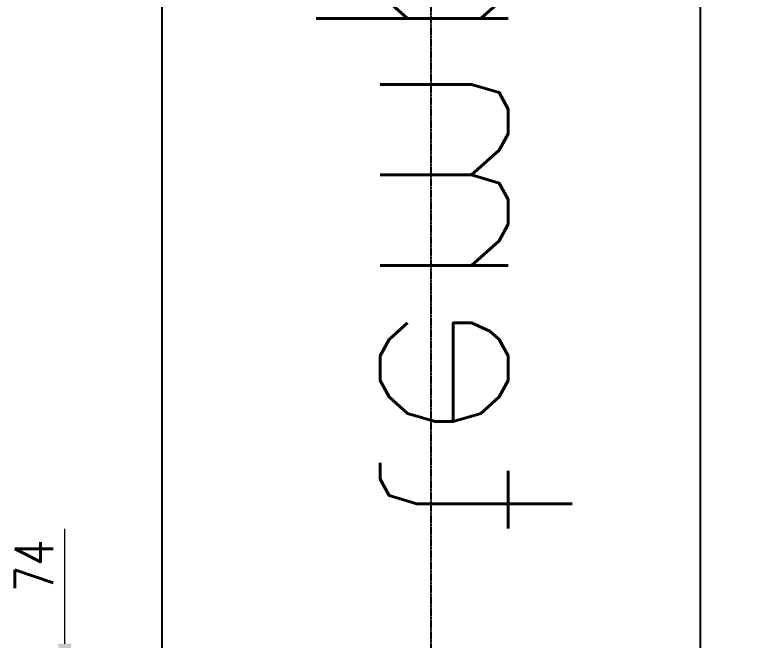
# Model space of a CAD drawing. Header units: millimetres. Extents: x -32759 to 129432, y 390 to 54305.
# Drawn here: x 20170 to 21442, y 26973 to 28050 of the extents above; entities that cross this region are included whole.
import ezdxf

# ---------------------------------------------------------------- set-up
doc = ezdxf.new("R2010")
doc.units = ezdxf.units.MM
for name, pattern in [('CENTER', [2, 1.25, -0.25, 0.25, -0.25]), ('HIDDEN', [0.375, 0.25, -0.125]), ('HIDDEN1', [1.5, 1, -0.5])]:
    doc.linetypes.add(name, pattern=pattern)
for name, color, linetype in [('01b', 30, 'Continuous'), ('01d', 211, 'Continuous'), ('08a', 11, 'Continuous'), ('CL', 1, 'CENTER'), ('HL', 2, 'HIDDEN')]:
    doc.layers.add(name, color=color, linetype=linetype)
doc.layers.add('_BODY', color=7, linetype='Continuous', lineweight=13)
doc.styles.add('ROAMNS', font='romans.shx', dxfattribs={"width": 0.8, "bigfont": 'whgtxt.shx'})
doc.styles.add('한글', font='romans.shx', dxfattribs={"height": 4, "bigfont": 'whgtxt.shx'})
doc.dimstyles.new('20 작은 한덕_도면칫수', dxfattribs={"dimscale": 20, "dimtxt": 3.3, "dimasz": 3.5, "dimexe": 0.65, "dimexo": 1.25, "dimgap": 1, "dimtad": 1, "dimdec": 0, "dimdsep": 46, "dimtxsty": 'ROAMNS', "dimcen": 0, "dimclrd": 7, "dimclre": 7, "dimclrt": 2, "dimadec": 0, "dimazin": 2, "dimtp": 0.1, "dimtm": 0.1, "dimtfac": 0.71, "dimtdec": 0, "dimtmove": 0, "dimatfit": 3, "dimfxl": 1, "dimlwd": -1, "dimlwe": -1, "dimarcsym": 1})

# ---------------------------------------------------------------- blocks, each defined once
blk = doc.blocks.new('*D1459')
at = {"color": 7, "linetype": 'ByBlock', "transparency": 16777216}
for p, q in [((268599.7, 139686.9), (268599.7, 139884.9)), ((268741.9, 139616.9), (268586.7, 139616.9)), ((268599.7, 139542.8), (268599.7, 139616.9)), ((268735.5, 139542.8), (268586.7, 139542.8)), ((268599.7, 139472.8), (268599.7, 139402.8))]:
    blk.add_line(p, q, dxfattribs=at)
at = {"color": 7, "transparency": 16777216}
for points in [[(268588, 139686.9), (268611.4, 139686.9), (268599.7, 139616.9)], [(268588, 139472.8), (268611.4, 139472.8), (268599.7, 139542.8)]]:
    blk.add_solid(points, dxfattribs=at)
at = {"layer": 'Defpoints', "color": 0, "transparency": 16777216}
for p in [(268599.7, 139616.9), (268766.9, 139616.9), (268760.5, 139542.8)]:
    blk.add_point(p, dxfattribs=at)
at = {"color": 2, "transparency": 16777216, "insert": (268546.7, 139820.9), "char_height": 66, "attachment_point": 5, "rotation": 90, "style": 'ROAMNS'}
blk.add_mtext('74', dxfattribs=at)
blk = doc.blocks.new('MNBFDHFDHDFGGD')
at = {"ltscale": 0.5}
for p, q in [((131133.3, 4815.8), (131373.3, 4815.8)), ((131133.3, 4790.8), (131133.3, 4815.8)), ((131158.3, 4790.8), (131158.3, 4815.8)), ((131348.3, 4790.8), (131348.3, 4815.8)), ((131373.3, 4790.8), (131373.3, 4815.8)), ((131133.3, 4790.8), (131373.3, 4790.8))]:
    blk.add_line(p, q, dxfattribs=at)
at = {"layer": 'HL', "ltscale": 3}
for p, q in [((131160.3, 4790.8), (131160.3, 4815.8)), ((131346.3, 4790.8), (131346.3, 4815.8))]:
    blk.add_line(p, q, dxfattribs=at)
blk = doc.blocks.new('A$C689243D9')
at = {"ltscale": 0.5}
for p, q in [((0, 128), (0, 0)), ((2, 128), (0, 128)), ((2, 128), (126, 128)), ((1404, 128), (126, 128)), ((1404, 0), (1404, 128)), ((1404, 0), (0, 0))]:
    blk.add_line(p, q, dxfattribs=at)
at = {"color": 2, "linetype": 'HIDDEN1', "ltscale": 0.5}
for p, q in [((2, 128), (2, 2)), ((126, 128), (126, 126)), ((1404, 126), (126, 126)), ((1404, 2), (2, 2))]:
    blk.add_line(p, q, dxfattribs=at)
blk.add_blockref('MNBFDHFDHDFGGD', (-130931.3, -4738.3))
at = {"xscale": -1}
blk.add_blockref('MNBFDHFDHDFGGD', (132335.3, -4738.3), dxfattribs=at)
blk = doc.blocks.new('A$C6E1E00F2')
at = {"ltscale": 0.5}
for p, q in [((0, 676.2), (0, 0)), ((0, 676.2), (128, 676.2)), ((128, 676.2), (128, 0)), ((0, 0), (128, 0))]:
    blk.add_line(p, q, dxfattribs=at)
at = {"color": 2, "linetype": 'HIDDEN1', "ltscale": 0.5}
for p, q in [((2, 676.2), (2, 0)), ((126, 676.2), (126, 0))]:
    blk.add_line(p, q, dxfattribs=at)
at = {"rotation": 90}
blk.add_blockref('MNBFDHFDHDFGGD', (4867.3, -130915.2), dxfattribs=at)
blk = doc.blocks.new('tyjurer')
at = {"layer": 'CL', "ltscale": 0.5}
blk.add_line((285241.2, 11093.1), (285251.2, 11093.1), dxfattribs=at)
at = {"layer": 'HL', "ltscale": 3}
for p, q in [((285243.2, 11096.6), (285249.2, 11096.6)), ((285243.2, 11089.6), (285249.2, 11089.6))]:
    blk.add_line(p, q, dxfattribs=at)
blk = doc.blocks.new('4werwt2')
at = {"color": 6, "ltscale": 0.5}
for p, q in [((217117.8, 19314.1), (217117.8, 19308.1)), ((217117.8, 19314.1), (217277.8, 19314.1)), ((217117.8, 19308.1), (217277.8, 19308.1)), ((217277.8, 19314.1), (217277.8, 19308.1))]:
    blk.add_line(p, q, dxfattribs=at)
at = {"layer": 'HL', "ltscale": 3}
for p, q in [((217137.8, 19308.1), (217137.8, 19314.1)), ((217257.8, 19308.1), (217257.8, 19314.1))]:
    blk.add_line(p, q, dxfattribs=at)
at = {"color": 6, "rotation": 90}
for p in [(228220.9, -265935.1), (228255.9, -265935.1), (228290.9, -265935.1), (228325.9, -265935.1), (228360.9, -265935.1)]:
    blk.add_blockref('tyjurer', p, dxfattribs=at)
blk = doc.blocks.new('A$C7479335A')
at = {"ltscale": 0.5}
for p, q in [((4, 1010.2), (4, 60)), ((4, 1010.2), (124, 1010.2)), ((124, 1010.2), (124, 180)), ((4, 860.2), (124, 860.2)), ((19, 860.2), (19, 75)), ((109, 860.2), (109, 165)), ((1524, 180), (124, 180)), ((1404, 58), (1404, 182)), ((1404, 60), (1404, 180)), ((1524, 5), (1524, 180)), ((1404, 165), (109, 165)), ((1404, 75), (19, 75)), ((1404, 60), (4, 60)), ((1404, 5), (1404, 60)), ((1404, 5), (1524, 5))]:
    blk.add_line(p, q, dxfattribs=at)
at = {"color": 2, "linetype": 'HIDDEN1', "ltscale": 0.5}
for p, q in [((6, 1008.2), (6, 62)), ((6, 1008.2), (122, 1008.2)), ((122, 1008.2), (122, 178)), ((4, 860.2), (124, 860.2)), ((6, 862.2), (122, 862.2)), ((1522, 178), (122, 178)), ((1522, 5), (1522, 178)), ((1406, 62), (6, 62)), ((1406, 5), (1406, 62))]:
    blk.add_line(p, q, dxfattribs=at)
blk.add_blockref('4werwt2', (-215733.8, -19306.1))
at = {"layer": '01b', "ltscale": 0.5}
blk.add_blockref('A$C689243D9', (0, 56), dxfattribs=at)
at = {"layer": '01d', "ltscale": 0.5}
blk.add_blockref('A$C6E1E00F2', (0, 184), dxfattribs=at)
blk = doc.blocks.new('asfsffsa')
at = {"ltscale": 0.5}
for p, q in [((419143.3, 273808.5), (421525.3, 273808.5)), ((421525.3, 272881.5), (419143.3, 272881.5))]:
    blk.add_line(p, q, dxfattribs=at)
at = {"layer": 'CL', "ltscale": 10}
blk.add_line((418641.3, 273345), (421877.3, 273345), dxfattribs=at)
at = {"color": 2, "ltscale": 0.5, "insert": (419383.2, 273587.4), "char_height": 330.35, "width": 145852.192, "attachment_point": 1, "style": '한글'}
blk.add_mtext('tempering', dxfattribs=at)
blk = doc.blocks.new('uiho')
at = {"layer": '08a', "extrusion": (0, 0, -1), "zscale": -1, "rotation": 90}
blk.add_blockref('asfsffsa', (189479.7, -405519.3), dxfattribs=at)
blk = doc.blocks.new('y8e5ey')
at = {"color": 1, "ltscale": 0.5}
blk.add_line((97726.395, 11038.01), (97726.395, 15502.823), dxfattribs=at)
at = {"color": 6, "extrusion": (0, 0, -1), "zscale": -1, "rotation": 359.9999999999524}
blk.add_blockref('uiho', (-181591.687, 0), dxfattribs=at)
at = {"ltscale": 0.5, "rotation": 4.764189043271472e-11}
blk.add_blockref('A$C7479335A', (95741.896, 12911.96), dxfattribs=at)
blk = doc.blocks.new('1')
at = {"color": 6, "xscale": -1}
blk.add_blockref('y8e5ey', (100575.763, -6800.077), dxfattribs=at)
blk = doc.blocks.new('sdfgsdfgcxvxbxcv')
at = {"color": 1, "ltscale": 0.5}
blk.add_line((269230.406, 137030.925), (269230.406, 141495.738), dxfattribs=at)
dim = blk.add_linear_dim(base=(268599.696, 139616.875), p1=(268760.482, 139542.775), p2=(268766.906, 139616.875), angle=90, dimstyle='20 작은 한덕_도면칫수')
dim.commit()
dim.dimension.update_dxf_attribs({"geometry": '*D1459', "text_midpoint": (268546.696, 139820.875)})
blk.add_blockref('1', (266381.038, 132792.991))

msp = doc.modelspace()

# ---------------------------------------------------------------- block references
at = {"layer": '_BODY'}
msp.add_blockref('sdfgsdfgcxvxbxcv', (-248343.9, -112720), dxfattribs=at)

doc.saveas('drawing.dxf')
